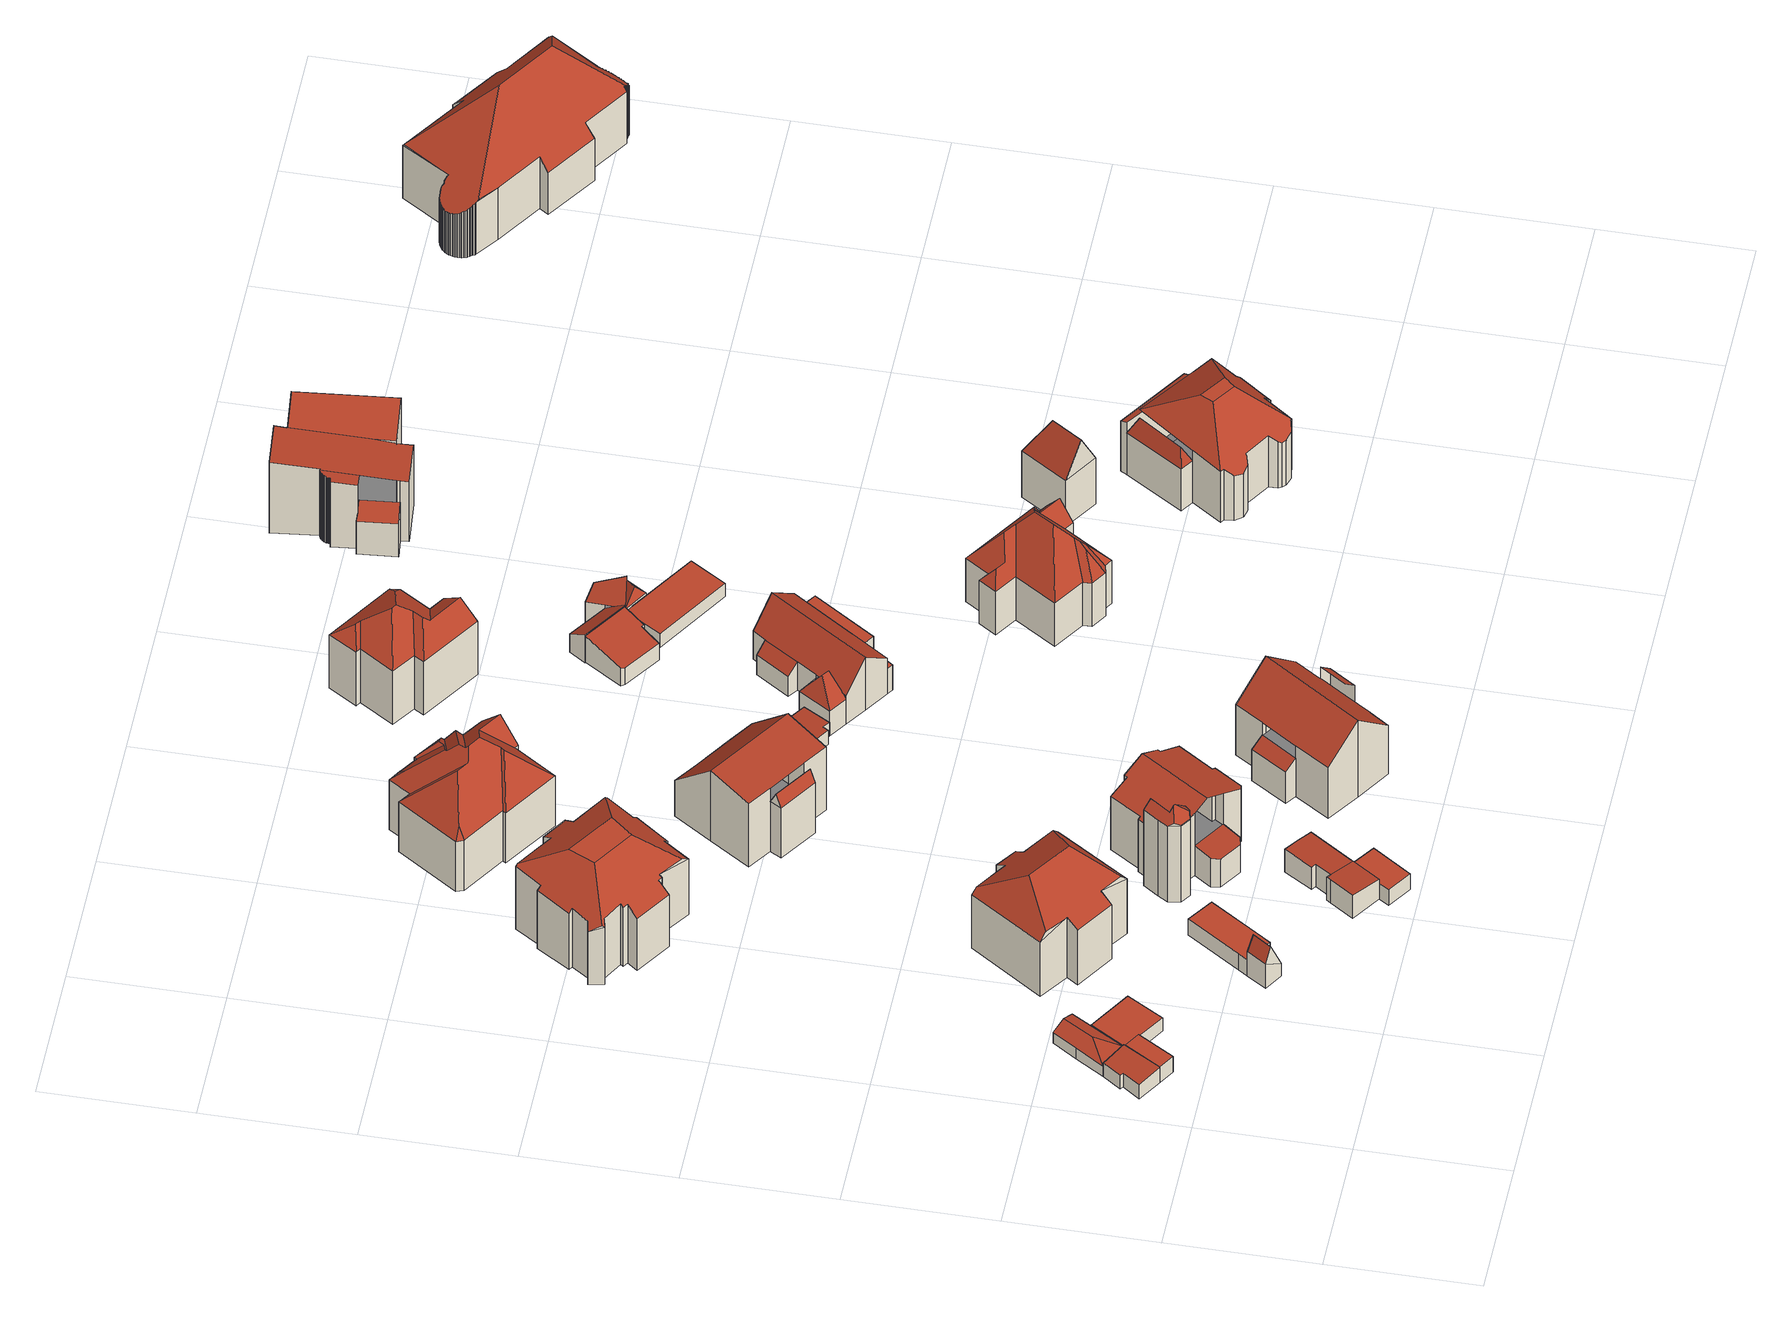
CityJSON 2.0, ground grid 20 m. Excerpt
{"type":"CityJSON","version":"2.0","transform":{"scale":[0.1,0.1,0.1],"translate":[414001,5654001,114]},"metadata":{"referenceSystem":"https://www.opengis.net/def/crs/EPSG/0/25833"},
"CityObjects":{
"building1":{"type":"Building","attributes":{"Gemeindeschluessel":14612000,"Geometrietyp2DReferenz":"3000","function":"31001_9998","roofType":"9999"},"children":["building1-1","building1-2","building1-3"]},
"building1-1":{"type":"BuildingPart","attributes":{"Dachtyp_tdc":"tdcPolyFlatRoof","Dachneigung":0,"QualitaetDacherkennung":74,"Geometrietyp2DReferenz":"3000","measuredHeight":2.67,"roofType":"1000"},"parents":["building1"],"geometry":[{"type":"MultiSurface","lod":"2","boundaries":[[[0,1,2,3,4]],[[1,5,6,7,2]],[[8,5,1,0]],[[3,2,7,9]]],"semantics":{"surfaces":[{"type":"WallSurface"},{"type":"RoofSurface"},{"type":"GroundSurface"}],"values":[0,0,1,2]}}]},
"building1-2":{"type":"BuildingPart","attributes":{"Dachtyp_tdc":"tdcPolyFlatRoof","Dachneigung":0,"QualitaetDacherkennung":83,"Geometrietyp2DReferenz":"3000","measuredHeight":2.29,"roofType":"1000"},"parents":["building1"],"geometry":[{"type":"MultiSurface","lod":"2","boundaries":[[[10,11,12,13]],[[11,4,3,12]],[[14,15,16,17]],[[15,10,13,16]],[[15,14,18,4,11,10]],[[13,12,3,9,17,16]]],"semantics":{"surfaces":[{"type":"WallSurface"},{"type":"RoofSurface"},{"type":"GroundSurface"}],"values":[0,0,0,0,1,2]}}]},
"building1-3":{"type":"BuildingPart","attributes":{"Dachtyp_tdc":"tdcPolyFlatRoof","Dachneigung":3.28,"QualitaetDacherkennung":70,"Geometrietyp2DReferenz":"3000","measuredHeight":2.63,"roofType":"2100"},"parents":["building1"],"geometry":[{"type":"MultiSurface","lod":"2","boundaries":[[[19,20,21,22]],[[20,23,24,21]],[[23,25,26,24]],[[25,27,14,17,26]],[[6,19,22,7]],[[6,28,27,25,23,20,19]],[[22,21,24,26,17,9,7]]],"semantics":{"surfaces":[{"type":"WallSurface"},{"type":"RoofSurface"},{"type":"GroundSurface"}],"values":[0,0,0,0,0,1,2]}}]},
"building2":{"type":"Building","attributes":{"Dachtyp_tdc":"tdcFreeFormRoof","Gemeindeschluessel":14612000,"Dachneigung":22.44,"QualitaetDacherkennung":70,"Geometrietyp2DReferenz":"3000","measuredHeight":2.77,"function":"31001_9998","roofType":"5000"},"geometry":[{"type":"Solid","lod":"2","boundaries":[[[[29,30,17,31]],[[32,33,30]],[[29,34,32,30]],[[32,34,35,36,33]],[[29,35,34]],[[17,26,37,38,31]],[[30,33,26,17]],[[33,36,37,26]],[[36,35,38,37]],[[35,29,31,38]]]],"semantics":{"surfaces":[{"type":"WallSurface"},{"type":"RoofSurface"},{"type":"GroundSurface"}],"values":[[0,1,1,1,0,2,0,0,0,0]]}}]},
"building3":{"type":"Building","attributes":{"Gemeindeschluessel":14612000,"Geometrietyp2DReferenz":"3000","function":"31001_9998","roofType":"9999"},"children":["building3-1","building3-2"]},
"building3-1":{"type":"BuildingPart","attributes":{"Dachtyp_tdc":"tdcGableRoof","Dachneigung":66.83,"QualitaetDacherkennung":11,"Geometrietyp2DReferenz":"3000","measuredHeight":6.42,"roofType":"3100"},"parents":["building3"],"geometry":[{"type":"MultiSurface","lod":"2","boundaries":[[[39,40,41,42]],[[40,43,44,41]],[[43,45,46,47,44]],[[43,40,48]],[[39,49,45,50]],[[40,39,50,48]],[[45,43,48,50]],[[42,41,44,47]]],"semantics":{"surfaces":[{"type":"WallSurface"},{"type":"RoofSurface"},{"type":"GroundSurface"}],"values":[0,0,0,0,0,1,1,2]}}]},
"building3-2":{"type":"BuildingPart","attributes":{"Dachtyp_tdc":"tdcPolyFlatRoof","Dachneigung":0,"QualitaetDacherkennung":76,"Geometrietyp2DReferenz":"3000","measuredHeight":2.86,"roofType":"1000"},"parents":["building3"],"geometry":[{"type":"MultiSurface","lod":"2","boundaries":[[[46,51,52,47]],[[51,53,54,52]],[[53,55,56,54]],[[55,57,58,56]],[[57,59,60,58]],[[59,61,39,42,60]],[[59,57,55,53,51,46,49,61]],[[42,47,52,54,56,58,60]]],"semantics":{"surfaces":[{"type":"WallSurface"},{"type":"RoofSurface"},{"type":"GroundSurface"}],"values":[0,0,0,0,0,0,1,2]}}]},
"building4":{"type":"Building","attributes":{"Dachtyp_tdc":"tdcFreeFormRoof","Gemeindeschluessel":14612000,"Dachneigung":30.36,"QualitaetDacherkennung":45,"Geometrietyp2DReferenz":"3000","measuredHeight":13.99,"function":"31001_9998","roofType":"5000"},"geometry":[{"type":"Solid","lod":"2","boundaries":[[[[62,63,64,65]],[[63,66,67,64]],[[66,68,69,67]],[[68,70,71,69]],[[70,72,73,71]],[[72,74,75,73]],[[74,76,77,75]],[[76,78,79,77]],[[78,80,81,79]],[[80,82,83,81]],[[82,84,85,83]],[[84,62,65,85]],[[80,78,86,87,88]],[[89,90,68,66,91]],[[76,74,72,70,90,89,87,86]],[[89,91,63,62,84,82,88,87]],[[70,68,90]],[[66,63,91]],[[82,80,88]],[[78,76,86]],[[65,64,67,69,71,73,75,77,79,81,83,85]]]],"semantics":{"surfaces":[{"type":"WallSurface"},{"type":"RoofSurface"},{"type":"GroundSurface"}],"values":[[0,0,0,0,0,0,0,0,0,0,0,0,1,1,1,1,0,0,0,0,2]]}}]},
"building5":{"type":"Building","attributes":{"Gemeindeschluessel":14612000,"Geometrietyp2DReferenz":"3000","function":"31001_9998","roofType":"9999"},"children":["building5-1","building5-2","building5-3"]},
"building5-1":{"type":"BuildingPart","attributes":{"Dachtyp_tdc":"tdcPolyFlatRoof","Dachneigung":6.58,"QualitaetDacherkennung":58,"Geometrietyp2DReferenz":"3000","measuredHeight":3.92,"roofType":"2100"},"parents":["building5"],"geometry":[{"type":"MultiSurface","lod":"2","boundaries":[[[92,93,94,95]],[[93,96,97,94]],[[96,98,99,97]],[[98,100,101,99]],[[100,102,103,101]],[[102,104,105,106,103]],[[107,104,102,100,98,96,93,92,108]],[[95,94,97,99,101,103,106,109]]],"semantics":{"surfaces":[{"type":"WallSurface"},{"type":"RoofSurface"},{"type":"GroundSurface"}],"values":[0,0,0,0,0,0,1,2]}}]},
"building5-2":{"type":"BuildingPart","attributes":{"Dachtyp_tdc":"tdcPolyFlatRoof","Dachneigung":7.32,"QualitaetDacherkennung":57,"Geometrietyp2DReferenz":"3000","measuredHeight":3.96,"roofType":"2100"},"parents":["building5"],"geometry":[{"type":"MultiSurface","lod":"2","boundaries":[[[110,111,112]],[[110,113,114,111]],[[113,115,116,114]],[[115,117,118,116]],[[117,92,95,118]],[[107,108,92,117,115,113,110]],[[111,114,116,118,95,109]]],"semantics":{"surfaces":[{"type":"WallSurface"},{"type":"RoofSurface"},{"type":"GroundSurface"}],"values":[0,0,0,0,0,1,2]}}]},
"building5-3":{"type":"BuildingPart","attributes":{"Dachtyp_tdc":"tdcPolyFlatRoof","Dachneigung":0,"QualitaetDacherkennung":57,"Geometrietyp2DReferenz":"3000","measuredHeight":2.69,"roofType":"1000"},"parents":["building5"],"geometry":[{"type":"MultiSurface","lod":"2","boundaries":[[[119,112,111,120]],[[105,121,122,106]],[[121,123,124,122]],[[123,119,120,124]],[[123,121,105,125,112,119]],[[120,111,109,106,122,124]]],"semantics":{"surfaces":[{"type":"WallSurface"},{"type":"RoofSurface"},{"type":"GroundSurface"}],"values":[0,0,0,0,1,2]}}]},
"building6":{"type":"Building","attributes":{"Dachtyp_tdc":"tdcFreeFormRoof","Gemeindeschluessel":14612000,"Dachneigung":35.78,"QualitaetDacherkennung":34,"Geometrietyp2DReferenz":"3000","measuredHeight":14.09,"function":"31001_9998","roofType":"5000"},"geometry":[{"type":"Solid","lod":"2","boundaries":[[[[126,127,128,129]],[[127,130,131,128]],[[130,132,133,131]],[[132,134,135,133]],[[134,136,137,135]],[[136,138,139,137]],[[138,140,141,139]],[[140,142,143,141]],[[142,144,145,143]],[[144,146,147,145]],[[146,148,149,147]],[[148,150,151,149]],[[150,152,153,151]],[[152,154,155,153]],[[154,156,157,155]],[[156,158,159,157]],[[158,160,161,159]],[[160,162,163,161]],[[162,164,165,163]],[[164,166,167,165]],[[166,168,169,167]],[[168,170,171,169]],[[170,172,173,171]],[[172,174,175,173]],[[174,176,177,175]],[[176,178,179,177]],[[178,126,129,179]],[[134,132,130,127,180,181,182,183]],[[138,136,183,182,184,185,146,144,142,140]],[[158,156,154,152,150,148,185,184,186,187,166,164,162,160]],[[186,181,180,126,178,176,174,172,170,168,187]],[[184,182,181,186]],[[168,166,187]],[[127,126,180]],[[136,134,183]],[[148,146,185]],[[129,128,131,133,135,137,139,141,143,145,147,149,151,153,155,157,159,161,163,165,167,169,171,173,175,177,179]]]],"semantics":{"surfaces":[{"type":"WallSurface"},{"type":"RoofSurface"},{"type":"GroundSurface"}],"values":[[0,0,0,0,0,0,0,0,0,0,0,0,0,0,0,0,0,0,0,0,0,0,0,0,0,0,0,1,1,1,1,1,0,0,0,0,2]]}}]},
"building7":{"type":"Building","attributes":{"Gemeindeschluessel":14612000,"Geometrietyp2DReferenz":"3000","function":"31001_9998","roofType":"9999"},"children":["building7-1","building7-2","building7-3"]},
"building7-1":{"type":"BuildingPart","attributes":{"Dachtyp_tdc":"tdcGableRoof","Dachneigung":23,"QualitaetDacherkennung":47,"Geometrietyp2DReferenz":"3000","measuredHeight":11.81,"roofType":"3100"},"parents":["building7"],"geometry":[{"type":"MultiSurface","lod":"2","boundaries":[[[188,189,190,191]],[[189,192,193,190]],[[192,194,195,193]],[[194,196,197,195]],[[196,198,199,197]],[[198,200,201,199]],[[200,202,203,201]],[[202,204,205,203]],[[204,206,207,205]],[[206,208,209,207]],[[208,210,211,209]],[[210,212,213,211]],[[212,214,215,213]],[[214,216,217,215]],[[216,218,219,220,217]],[[221,222,223,224,225]],[[226,218,216,214,212,210,208,206,204,202]],[[202,200,198,196,194,192,189,188,227,228,229,230,222,221,226]],[[231,191,190,193,195,197,199,201,203,205,207,209,211,213,215,217,220,232,224,223,233,234,235]]],"semantics":{"surfaces":[{"type":"WallSurface"},{"type":"RoofSurface"},{"type":"GroundSurface"}],"values":[0,0,0,0,0,0,0,0,0,0,0,0,0,0,0,0,1,1,2]}}]},
"building7-2":{"type":"BuildingPart","attributes":{"Dachtyp_tdc":"tdcFreeFormRoof","Dachneigung":42.28,"QualitaetDacherkennung":42,"Geometrietyp2DReferenz":"3000","measuredHeight":14.86,"roofType":"5000"},"parents":["building7"],"geometry":[{"type":"MultiSurface","lod":"2","boundaries":[[[236,237,238,239]],[[237,240,241,238]],[[240,242,243,241]],[[242,244,245,243]],[[244,246,247,245]],[[246,248,188,191,247]],[[249,236,239,223,222]],[[250,251,252,253,254,255,256]],[[257,258,256,255]],[[259,246,244,242,252,251,260]],[[248,259,260,261]],[[261,260,251,262]],[[246,259,248]],[[249,258,257,236]],[[236,257,255,254,237]],[[263,250,256,264]],[[264,256,258,249]],[[237,254,253,240]],[[240,253,252,242]],[[262,251,250,263]],[[239,238,241,243,245,247,191,231,235,234,233,223]]],"semantics":{"surfaces":[{"type":"WallSurface"},{"type":"RoofSurface"},{"type":"GroundSurface"}],"values":[0,0,0,0,0,0,0,1,1,1,0,0,0,0,0,0,0,0,0,0,2]}}]},
"building7-3":{"type":"BuildingPart","attributes":{"Dachtyp_tdc":"tdcPolyFlatRoof","Dachneigung":5.71,"QualitaetDacherkennung":57,"Geometrietyp2DReferenz":"3000","measuredHeight":5.12,"roofType":"2100"},"parents":["building7"],"geometry":[{"type":"MultiSurface","lod":"2","boundaries":[[[265,266,267,268]],[[266,225,224,267]],[[219,269,270,220]],[[269,271,272,270]],[[271,265,268,272]],[[271,269,219,273,225,266,265]],[[268,267,224,232,220,270,272]]],"semantics":{"surfaces":[{"type":"WallSurface"},{"type":"RoofSurface"},{"type":"GroundSurface"}],"values":[0,0,0,0,0,1,2]}}]},
"building8":{"type":"Building","attributes":{"Gemeindeschluessel":14612000,"Geometrietyp2DReferenz":"3000","function":"31001_9998","roofType":"9999"},"children":["building8-1","building8-2"]},
"building8-1":{"type":"BuildingPart","attributes":{"Dachtyp_tdc":"tdcGableRoof","Dachneigung":44.59,"QualitaetDacherkennung":37,"Geometrietyp2DReferenz":"3000","measuredHeight":12.17,"roofType":"3100"},"parents":["building8"],"geometry":[{"type":"MultiSurface","lod":"2","boundaries":[[[274,275,276,277,278]],[[275,279,280,276]],[[279,281,282,280]],[[281,283,284,282]],[[283,285,286,284]],[[285,287,288,286]],[[287,289,290,288]],[[289,291,292,290]],[[291,293,294,295,292]],[[289,287,285,283,281,279]],[[279,275,274,293,291,289]],[[277,276,280,282,284,286,288,290,292,295]]],"semantics":{"surfaces":[{"type":"WallSurface"},{"type":"RoofSurface"},{"type":"GroundSurface"}],"values":[0,0,0,0,0,0,0,0,0,1,1,2]}}]},
"building8-2":{"type":"BuildingPart","attributes":{"Dachtyp_tdc":"tdcFreeFormRoof","Dachneigung":65.86,"QualitaetDacherkennung":23,"Geometrietyp2DReferenz":"3000","measuredHeight":10.62,"roofType":"5000"},"parents":["building8"],"geometry":[{"type":"MultiSurface","lod":"2","boundaries":[[[294,296,297,295]],[[296,298,299,297]],[[298,278,277,299]],[[300,301,298,296]],[[300,296,294]],[[301,300,294,278]],[[301,278,298]],[[277,295,297,299]]],"semantics":{"surfaces":[{"type":"WallSurface"},{"type":"RoofSurface"},{"type":"GroundSurface"}],"values":[0,0,0,1,0,1,0,2]}}]},
"building9":{"type":"Building","attributes":{"Gemeindeschluessel":14612000,"Geometrietyp2DReferenz":"3000","function":"31001_9998","roofType":"9999"},"children":["building9-1","building9-2","building9-3","building9-4"]},
"building9-1":{"type":"BuildingPart","attributes":{"Dachtyp_tdc":"tdcPolyFlatRoof","Dachneigung":40.98,"QualitaetDacherkennung":46,"Geometrietyp2DReferenz":"3000","measuredHeight":10.46,"roofType":"2100"},"parents":["building9"],"geometry":[{"type":"MultiSurface","lod":"2","boundaries":[[[302,303,304,305,306]],[[303,307,308,309,310,304]],[[303,302,311,307]],[[310,312,305,304]]],"semantics":{"surfaces":[{"type":"WallSurface"},{"type":"RoofSurface"},{"type":"GroundSurface"}],"values":[0,0,1,2]}}]},
"building9-2":{"type":"BuildingPart","attributes":{"Dachtyp_tdc":"tdcGableRoof","Dachneigung":43.87,"QualitaetDacherkennung":34,"Geometrietyp2DReferenz":"3000","measuredHeight":6.23,"roofType":"3100"},"parents":["building9"],"geometry":[{"type":"MultiSurface","lod":"2","boundaries":[[[313,314,315,316]],[[309,317,318,310]],[[317,313,316,318]],[[313,317,308,319,320]],[[321,322,320,319]],[[313,320,322,314]],[[309,308,317]],[[316,315,312,310,318]]],"semantics":{"surfaces":[{"type":"WallSurface"},{"type":"RoofSurface"},{"type":"GroundSurface"}],"values":[0,0,0,1,1,0,0,2]}}]},
"building9-3":{"type":"BuildingPart","attributes":{"Dachtyp_tdc":"tdcPolyFlatRoof","Dachneigung":34.21,"QualitaetDacherkennung":60,"Geometrietyp2DReferenz":"3000","measuredHeight":6.58,"roofType":"2100"},"parents":["building9"],"geometry":[{"type":"MultiSurface","lod":"2","boundaries":[[[323,324,325,326]],[[327,328,329,330]],[[328,323,326,329]],[[328,327,324,323]],[[326,325,330,329]]],"semantics":{"surfaces":[{"type":"WallSurface"},{"type":"RoofSurface"},{"type":"GroundSurface"}],"values":[0,0,0,1,2]}}]},
"building9-4":{"type":"BuildingPart","attributes":{"Dachtyp_tdc":"tdcGableRoof","Dachneigung":42.55,"QualitaetDacherkennung":78,"Geometrietyp2DReferenz":"3000","measuredHeight":13.39,"roofType":"3100"},"parents":["building9"],"geometry":[{"type":"MultiSurface","lod":"2","boundaries":[[[331,332,333,325,324]],[[332,334,335,333]],[[334,336,337,335]],[[336,338,339,337]],[[338,306,305,339]],[[340,315,314,322]],[[340,341,342,315]],[[341,343,344,342]],[[343,345,346,344]],[[345,347,327,330,346]],[[343,341,340,348,306,338,336,334]],[[334,332,331,347,345,343]],[[325,333,335,337,339,305,312,315,342,344,346,330]]],"semantics":{"surfaces":[{"type":"WallSurface"},{"type":"RoofSurface"},{"type":"GroundSurface"}],"values":[0,0,0,0,0,0,0,0,0,0,1,1,2]}}]},
"building10":{"type":"Building","attributes":{"Dachtyp_tdc":"tdcFreeFormRoof","Gemeindeschluessel":14612000,"Dachneigung":46.42,"QualitaetDacherkennung":9,"Geometrietyp2DReferenz":"3000","measuredHeight":15.22,"function":"31001_9998","roofType":"5000"},"geometry":[{"type":"Solid","lod":"2","boundaries":[[[[349,350,351,352]],[[350,353,354,351]],[[353,355,356,354]],[[355,357,358,356]],[[357,359,360,358]],[[359,361,362,360]],[[361,363,364,362]],[[363,365,366,364]],[[365,367,368,366]],[[367,369,370,368]],[[369,371,372,370]],[[371,373,374,372]],[[373,375,376,374]],[[375,377,378,376]],[[377,379,380,378]],[[379,381,382,380]],[[381,383,384,382]],[[383,349,352,384]],[[385,386,387,388,389,390,391,383,381]],[[392,385,381,379]],[[393,392,379,377]],[[393,377,375]],[[394,395,386,385,392,393,375,373]],[[396,394,373,371]],[[396,371,369]],[[397,395,394,396,369,367]],[[398,397,367,365]],[[398,365,363]],[[387,386,395,397,398,363,361]],[[388,387,361,359]],[[389,388,359,357]],[[399,400,390,389,357,355]],[[399,355,353]],[[400,399,353,350]],[[391,390,400,350,349]],[[391,349,383]],[[352,351,354,356,358,360,362,364,366,368,370,372,374,376,378,380,382,384]]]],"semantics":{"surfaces":[{"type":"WallSurface"},{"type":"RoofSurface"},{"type":"GroundSurface"}],"values":[[0,0,0,0,0,0,0,0,0,0,0,0,0,0,0,0,0,0,1,1,1,1,1,1,1,1,1,0,1,1,1,1,1,1,1,1,2]]}}]},
"building11":{"type":"Building","attributes":{"Dachtyp_tdc":"tdcPolyFlatRoof","Gemeindeschluessel":14612000,"Dachneigung":3.03,"QualitaetDacherkennung":65,"Geometrietyp2DReferenz":"3000","measuredHeight":2.41,"function":"31001_9998","roofType":"2100"},"geometry":[{"type":"Solid","lod":"2","boundaries":[[[[401,402,403,404]],[[402,405,406,403]],[[405,407,408,406]],[[407,409,410,408]],[[409,411,412,410]],[[411,401,404,412]],[[411,409,407,405,402,401]],[[404,403,406,408,410,412]]]],"semantics":{"surfaces":[{"type":"WallSurface"},{"type":"RoofSurface"},{"type":"GroundSurface"}],"values":[[0,0,0,0,0,0,1,2]]}}]},
"building12":{"type":"Building","attributes":{"Gemeindeschluessel":14612000,"Geometrietyp2DReferenz":"3000","function":"31001_9998","roofType":"9999"},"children":["building12-1","building12-2","building12-3","building12-4"]},
"building12-1":{"type":"BuildingPart","attributes":{"Dachtyp_tdc":"tdcGableRoof","Dachneigung":51.76,"QualitaetDacherkennung":61,"Geometrietyp2DReferenz":"3000","measuredHeight":9.14,"roofType":"3100"},"parents":["building12"],"geometry":[{"type":"MultiSurface","lod":"2","boundaries":[[[413,414,415,416]],[[414,417,418,415]],[[417,419,420,418]],[[419,421,422,423,420]],[[424,425,426,427,428]],[[425,429,430,431,426]],[[432,433,434,435,436]],[[425,424,421,419,417]],[[417,414,413,433,432,437,438,429,425]],[[434,416,415,418,420,423,427,426,431,435]]],"semantics":{"surfaces":[{"type":"WallSurface"},{"type":"RoofSurface"},{"type":"GroundSurface"}],"values":[0,0,0,0,0,0,0,1,1,2]}}]},
"building12-2":{"type":"BuildingPart","attributes":{"Dachtyp_tdc":"tdcFreeFormRoof","Dachneigung":58.15,"QualitaetDacherkennung":17,"Geometrietyp2DReferenz":"3000","measuredHeight":5.04,"roofType":"5000"},"parents":["building12"],"geometry":[{"type":"MultiSurface","lod":"2","boundaries":[[[422,439,440,423]],[[439,441,442,440]],[[441,428,427,442]],[[443,428,441]],[[444,443,441,439]],[[444,439,422]],[[443,444,422,428]],[[423,440,442,427]]],"semantics":{"surfaces":[{"type":"WallSurface"},{"type":"RoofSurface"},{"type":"GroundSurface"}],"values":[0,0,0,1,1,1,1,2]}}]},
"building12-3":{"type":"BuildingPart","attributes":{"Dachtyp_tdc":"tdcPolyFlatRoof","Dachneigung":43.38,"QualitaetDacherkennung":59,"Geometrietyp2DReferenz":"3000","measuredHeight":4.86,"roofType":"2100"},"parents":["building12"],"geometry":[{"type":"MultiSurface","lod":"2","boundaries":[[[433,445,446,434]],[[445,447,448,446]],[[447,413,416,448]],[[447,445,433,413]],[[434,446,448,416]]],"semantics":{"surfaces":[{"type":"WallSurface"},{"type":"RoofSurface"},{"type":"GroundSurface"}],"values":[0,0,0,1,2]}}]},
"building12-4":{"type":"BuildingPart","attributes":{"Dachtyp_tdc":"tdcHipAndGableRoof","Dachneigung":56.69,"QualitaetDacherkennung":54,"Geometrietyp2DReferenz":"3000","measuredHeight":7.07,"roofType":"5000"},"parents":["building12"],"geometry":[{"type":"MultiSurface","lod":"2","boundaries":[[[430,449,410,431]],[[449,450,451,410]],[[450,436,435,451]],[[450,449,452]],[[449,430,438,453,452]],[[436,450,452,453,437]],[[431,410,451,435]]],"semantics":{"surfaces":[{"type":"WallSurface"},{"type":"RoofSurface"},{"type":"GroundSurface"}],"values":[0,0,0,1,1,1,2]}}]},
"building13":{"type":"Building","attributes":{"Dachtyp_tdc":"tdcFreeFormRoof","Gemeindeschluessel":14612000,"Dachneigung":37.6,"QualitaetDacherkennung":66,"Geometrietyp2DReferenz":"3000","measuredHeight":13.14,"function":"31001_9998","roofType":"5000"},"geometry":[{"type":"Solid","lod":"2","boundaries":[[[[454,455,456,457]],[[455,458,459,456]],[[458,460,461,459]],[[460,462,463,461]],[[462,464,465,463]],[[464,466,467,465]],[[466,468,469,467]],[[468,470,471,469]],[[470,472,473,471]],[[472,474,475,473]],[[474,454,457,475]],[[476,477,474,472]],[[478,479,480,481,476,472,470]],[[478,470,468]],[[482,483,484,479,478,468,466]],[[482,466,464]],[[483,482,464,462]],[[484,483,462,460]],[[480,479,484,460,458]],[[481,480,458,455]],[[477,476,481,455,454]],[[477,454,474]],[[457,456,459,461,463,465,467,469,471,473,475]]]],"semantics":{"surfaces":[{"type":"WallSurface"},{"type":"RoofSurface"},{"type":"GroundSurface"}],"values":[[0,0,0,0,0,0,0,0,0,0,0,1,1,1,1,1,1,1,1,1,1,0,2]]}}]},
"building14":{"type":"Building","attributes":{"Dachtyp_tdc":"tdcPolyFlatRoof","Gemeindeschluessel":14612000,"Dachneigung":15.35,"QualitaetDacherkennung":59,"Geometrietyp2DReferenz":"3000","measuredHeight":4.58,"function":"31001_9998","roofType":"2100"},"geometry":[{"type":"Solid","lod":"2","boundaries":[[[[485,486,487,488]],[[486,489,490,487]],[[489,491,492,490]],[[491,493,494,492]],[[493,495,496,494]],[[495,497,498,496]],[[497,485,488,498]],[[497,495,493,491,489,486,485]],[[488,487,490,492,494,496,498]]]],"semantics":{"surfaces":[{"type":"WallSurface"},{"type":"RoofSurface"},{"type":"GroundSurface"}],"values":[[0,0,0,0,0,0,0,1,2]]}}]},
"building15":{"type":"Building","attributes":{"Dachtyp_tdc":"tdcPolyFlatRoof","Gemeindeschluessel":14612000,"Dachneigung":0,"QualitaetDacherkennung":0,"Geometrietyp2DReferenz":"3000","BezugspunktDach":"2000","measuredHeight":3,"function":"31001_9998"},"geometry":[{"type":"MultiSurface","lod":"2","boundaries":[[[499,500,501,502,503]],[[503,502,504,505]],[[502,501,506,504]],[[501,500,507,506]],[[500,499,508,507]],[[499,503,505,508]],[[505,504,506,507,508]]],"semantics":{"surfaces":[{"type":"RoofSurface"},{"type":"WallSurface"},{"type":"GroundSurface"}],"values":[0,1,1,1,1,1,2]}}]},
"building16":{"type":"Building","attributes":{"Gemeindeschluessel":14612000,"Geometrietyp2DReferenz":"3000","function":"31001_9998","roofType":"9999"},"children":["building16-1","building16-2","building16-3"]},
"building16-1":{"type":"BuildingPart","attributes":{"Dachtyp_tdc":"tdcPolyFlatRoof","Dachneigung":32.39,"QualitaetDacherkennung":71,"Geometrietyp2DReferenz":"3000","measuredHeight":4.86,"roofType":"2100"},"parents":["building16"],"geometry":[{"type":"MultiSurface","lod":"2","boundaries":[[[509,510,511,512]],[[510,513,514,511]],[[510,509,515,516,517,513]],[[514,518,519,512,511]],[[515,509,512,519]],[[513,517,518,514]]],"semantics":{"surfaces":[{"type":"WallSurface"},{"type":"RoofSurface"},{"type":"GroundSurface"}],"values":[0,0,1,2,0,0]}}]},
"building16-2":{"type":"BuildingPart","attributes":{"Dachtyp_tdc":"tdcPolyFlatRoof","Dachneigung":5.86,"QualitaetDacherkennung":34,"Geometrietyp2DReferenz":"3000","measuredHeight":4.04,"roofType":"2100"},"parents":["building16"],"geometry":[{"type":"MultiSurface","lod":"2","boundaries":[[[520,521,522,523,524]],[[525,526,527,518,517]],[[526,520,524,527]],[[526,525,516,528,521,520]],[[524,523,529,519,518,527]]],"semantics":{"surfaces":[{"type":"WallSurface"},{"type":"RoofSurface"},{"type":"GroundSurface"}],"values":[0,0,0,1,2]}}]},
"building16-3":{"type":"BuildingPart","attributes":{"Dachtyp_tdc":"tdcFreeFormRoof","Dachneigung":48.57,"QualitaetDacherkennung":8,"Geometrietyp2DReferenz":"3000","measuredHeight":4.37,"roofType":"5000"},"parents":["building16"],"geometry":[{"type":"MultiSurface","lod":"2","boundaries":[[[530,531,519,529]],[[522,532,533,523]],[[532,530,529,533]],[[530,531,530,532,534]],[[532,522,534]],[[522,530,534]],[[529,519,529,523,533]]],"semantics":{"surfaces":[{"type":"WallSurface"},{"type":"RoofSurface"},{"type":"GroundSurface"}],"values":[0,0,0,1,1,1,2]}}]},
"building17":{"type":"Building","attributes":{"Dachtyp_tdc":"tdcFreeFormRoof","Gemeindeschluessel":14612000,"Dachneigung":52.31,"QualitaetDacherkennung":23,"Geometrietyp2DReferenz":"3000","measuredHeight":14.03,"function":"31001_9998","roofType":"5000"},"geometry":[{"type":"Solid","lod":"2","boundaries":[[[[535,536,537,538]],[[536,539,540,537]],[[539,541,542,540]],[[541,543,544,542]],[[543,545,546,544]],[[545,547,548,546]],[[547,549,550,548]],[[549,551,552,550]],[[551,553,554,552]],[[553,555,556,554]],[[555,557,558,556]],[[557,559,560,558]],[[559,561,562,560]],[[561,563,564,562]],[[563,565,566,564]],[[565,535,538,566]],[[567,568,565,563]],[[567,563,561]],[[569,570,568,567,561,559]],[[571,572,569,559,557]],[[573,571,557,555]],[[574,575,573,555,553]],[[574,553,551]],[[576,575,574,551,549]],[[576,549,547]],[[577,572,571,573,575,576,547,545]],[[578,579,580,577,545,543]],[[578,543,541]],[[579,578,541,539]],[[580,579,539,536]],[[570,569,572,577,580,536,535]],[[568,570,535,565]],[[538,537,540,542,544,546,548,550,552,554,556,558,560,562,564,566]]]],"semantics":{"surfaces":[{"type":"WallSurface"},{"type":"RoofSurface"},{"type":"GroundSurface"}],"values":[[0,0,0,0,0,0,0,0,0,0,0,0,0,0,0,0,1,1,1,1,1,1,1,1,1,1,1,0,1,1,1,1,2]]}}]},
"building18":{"type":"Building","attributes":{"Dachtyp_tdc":"tdcPolyFlatRoof","Gemeindeschluessel":14612000,"Dachneigung":0,"QualitaetDacherkennung":72,"Geometrietyp2DReferenz":"3000","measuredHeight":2.29,"function":"31001_9998","roofType":"1000"},"geometry":[{"type":"Solid","lod":"2","boundaries":[[[[581,582,583,584]],[[582,585,586,583]],[[585,587,588,586]],[[587,581,584,588]],[[587,585,582,581]],[[584,583,586,588]]]],"semantics":{"surfaces":[{"type":"WallSurface"},{"type":"RoofSurface"},{"type":"GroundSurface"}],"values":[[0,0,0,0,1,2]]}}]},
"building19":{"type":"Building","attributes":{"Dachtyp_tdc":"tdcFreeFormRoof","Gemeindeschluessel":14612000,"Dachneigung":62.77,"QualitaetDacherkennung":3,"Geometrietyp2DReferenz":"3000","measuredHeight":13.18,"function":"31001_9998","roofType":"5000"},"geometry":[{"type":"Solid","lod":"2","boundaries":[[[[589,590,591,592]],[[590,593,594,591]],[[593,595,596,594]],[[595,589,592,596]],[[597,598,595,593]],[[597,593,590]],[[598,597,590,589]],[[598,589,595]],[[592,591,594,596]]]],"semantics":{"surfaces":[{"type":"WallSurface"},{"type":"RoofSurface"},{"type":"GroundSurface"}],"values":[[0,0,0,0,1,0,1,1,2]]}}]},
"building20":{"type":"Building","attributes":{"Gemeindeschluessel":14612000,"Geometrietyp2DReferenz":"3000","function":"31001_9998","roofType":"9999"},"children":["building20-1","building20-2","building20-3"]},
"building20-1":{"type":"BuildingPart","attributes":{"Dachtyp_tdc":"tdcCutTentRoof","Dachneigung":42.22,"QualitaetDacherkennung":55,"Geometrietyp2DReferenz":"3000","measuredHeight":13.87,"roofType":"9999"},"parents":["building20"],"geometry":[{"type":"MultiSurface","lod":"2","boundaries":[[[599,600,601,602,603]],[[600,604,605,601]],[[604,606,607,605]],[[606,608,609,607]],[[608,610,611,609]],[[610,612,613,611]],[[612,614,615,613]],[[614,616,617,615]],[[616,618,619,617]],[[618,620,621,619]],[[620,622,623,621]],[[622,624,625,623]],[[624,626,627,625]],[[626,628,629,627]],[[628,630,631,629]],[[630,632,633,631]],[[632,634,635,633]],[[634,636,637,635]],[[636,638,639,640,637]],[[600,599,641,642,643]],[[612,610,608,606,604,600,643,644]],[[636,634,632,630,628,626,624,622,620,618,616,614,612,644,645]],[[641,638,636,645,642]],[[645,644,643,642]],[[602,601,605,607,609,611,613,615,617,619,621,623,625,627,629,631,633,635,637,640,646]]],"semantics":{"surfaces":[{"type":"WallSurface"},{"type":"RoofSurface"},{"type":"GroundSurface"}],"values":[0,0,0,0,0,0,0,0,0,0,0,0,0,0,0,0,0,0,0,1,1,1,1,1,2]}}]},
"building20-2":{"type":"BuildingPart","attributes":{"Dachtyp_tdc":"tdcPolyFlatRoof","Dachneigung":19.07,"QualitaetDacherkennung":32,"Geometrietyp2DReferenz":"3000","measuredHeight":9.23,"roofType":"2100"},"parents":["building20"],"geometry":[{"type":"MultiSurface","lod":"2","boundaries":[[[647,603,602,648]],[[649,650,651,652,653]],[[650,647,648,651]],[[650,649,654,603,647]],[[648,602,646,652,651]]],"semantics":{"surfaces":[{"type":"WallSurface"},{"type":"RoofSurface"},{"type":"GroundSurface"}],"values":[0,0,0,1,2]}}]},
"building20-3":{"type":"BuildingPart","attributes":{"Dachtyp_tdc":"tdcFreeFormRoof","Dachneigung":66.46,"QualitaetDacherkennung":31,"Geometrietyp2DReferenz":"3000","measuredHeight":9.91,"roofType":"5000"},"parents":["building20"],"geometry":[{"type":"MultiSurface","lod":"2","boundaries":[[[639,655,656,640]],[[655,653,652,656]],[[657,658,653]],[[659,657,653,655]],[[659,655,639]],[[657,659,639,658]],[[640,656,652,646]]],"semantics":{"surfaces":[{"type":"WallSurface"},{"type":"RoofSurface"},{"type":"GroundSurface"}],"values":[0,0,1,1,1,1,2]}}]},
"building21":{"type":"Building","attributes":{"Gemeindeschluessel":14612000,"Geometrietyp2DReferenz":"3000","function":"31001_9998","roofType":"9999"},"children":["building21-1","building21-2","building21-3","building21-4"]},
"building21-1":{"type":"BuildingPart","attributes":{"Dachtyp_tdc":"tdcPolyFlatRoof","Dachneigung":20.05,"QualitaetDacherkennung":56,"Geometrietyp2DReferenz":"3000","measuredHeight":6.69,"roofType":"2100"},"parents":["building21"],"geometry":[{"type":"MultiSurface","lod":"2","boundaries":[[[660,661,662,663]],[[664,665,666,667]],[[665,660,663,666]],[[665,664,668,661,660]],[[663,662,669,667,666]]],"semantics":{"surfaces":[{"type":"WallSurface"},{"type":"RoofSurface"},{"type":"GroundSurface"}],"values":[0,0,0,1,2]}}]},
"building21-2":{"type":"BuildingPart","attributes":{"Dachtyp_tdc":"tdcPolyFlatRoof","Dachneigung":6.61,"QualitaetDacherkennung":77,"Geometrietyp2DReferenz":"3000","measuredHeight":11.56,"roofType":"2100"},"parents":["building21"],"geometry":[{"type":"MultiSurface","lod":"2","boundaries":[[[670,671,672,673]],[[671,674,675,672]],[[674,676,677,675]],[[676,678,679,677]],[[678,680,681,679]],[[680,682,683,681]],[[682,684,685,683]],[[684,686,687,685]],[[686,688,689,687]],[[688,690,691,689]],[[690,692,693,691]],[[692,694,695,693]],[[694,696,697,695]],[[696,698,699,697]],[[698,700,701,699]],[[700,702,703,701]],[[702,704,705,703]],[[704,706,707,705]],[[706,708,709,707]],[[708,710,711,709]],[[710,712,713,711]],[[712,714,713]],[[715,670,673,662,661]],[[715,716,714,712,710,708,706,704,702,700,698,696,694,692,690,688,686,684,682,680,678,676,674,671,670]],[[673,672,675,677,679,681,683,685,687,689,691,693,695,697,699,701,703,705,707,709,711,713,669,662]]],"semantics":{"surfaces":[{"type":"WallSurface"},{"type":"RoofSurface"},{"type":"GroundSurface"}],"values":[0,0,0,0,0,0,0,0,0,0,0,0,0,0,0,0,0,0,0,0,0,0,0,1,2]}}]},
"building21-3":{"type":"BuildingPart","attributes":{"Dachtyp_tdc":"tdcPolyFlatRoof","Dachneigung":0,"QualitaetDacherkennung":55,"Geometrietyp2DReferenz":"3000","measuredHeight":10.96,"roofType":"1000"},"parents":["building21"],"geometry":[{"type":"MultiSurface","lod":"2","boundaries":[[[717,718,719,720]],[[718,721,722,723,719]],[[724,717,720,725]],[[724,726,721,718,717]],[[720,719,723,725]]],"semantics":{"surfaces":[{"type":"WallSurface"},{"type":"RoofSurface"},{"type":"GroundSurface"}],"values":[0,0,0,1,2]}}]},
"building21-4":{"type":"BuildingPart","attributes":{"Dachtyp_tdc":"tdcPolyFlatRoof","Dachneigung":6.55,"QualitaetDacherkennung":51,"Geometrietyp2DReferenz":"3000","measuredHeight":12.34,"roofType":"2100"},"parents":["building21"],"geometry":[{"type":"MultiSurface","lod":"2","boundaries":[[[727,728,725,729]],[[728,724,725]],[[722,730,731,723]],[[730,732,733,731]],[[732,734,667,733]],[[734,664,667]],[[735,736,713,714]],[[735,737,738,736]],[[737,727,729,738]],[[737,735,714,734,732,730,722,726,728,727]],[[729,725,723,731,733,667,669,713,736,738]]],"semantics":{"surfaces":[{"type":"WallSurface"},{"type":"RoofSurface"},{"type":"GroundSurface"}],"values":[0,0,0,0,0,0,0,0,0,1,2]}}]},
"building22":{"type":"Building","attributes":{"Dachtyp_tdc":"tdcFreeFormRoof","Gemeindeschluessel":14612000,"Dachneigung":49.15,"QualitaetDacherkennung":40,"Geometrietyp2DReferenz":"3000","measuredHeight":16.79,"function":"31001_9998","roofType":"5000"},"geometry":[{"type":"Solid","lod":"2","boundaries":[[[[739,740,741,742]],[[740,743,744,741]],[[743,745,746,744]],[[745,747,748,746]],[[747,749,750,748]],[[749,751,752,750]],[[751,753,754,752]],[[753,755,756,754]],[[755,757,758,756]],[[757,759,760,758]],[[759,761,762,760]],[[761,763,764,762]],[[763,765,766,764]],[[765,767,768,766]],[[767,769,770,768]],[[769,771,772,770]],[[771,773,774,772]],[[773,775,776,774]],[[775,777,778,776]],[[777,779,780,778]],[[779,781,782,780]],[[781,783,784,782]],[[783,785,786,784]],[[785,787,788,786]],[[787,789,790,788]],[[789,791,792,790]],[[791,793,794,792]],[[793,795,796,794]],[[795,797,798,796]],[[797,799,800,798]],[[799,801,802,800]],[[801,803,804,802]],[[803,805,806,804]],[[805,807,808,806]],[[807,809,810,808]],[[809,811,812,810]],[[811,813,814,812]],[[813,815,816,814]],[[815,817,818,816]],[[817,819,820,818]],[[819,821,822,820]],[[821,823,824,822]],[[823,825,826,824]],[[825,827,828,826]],[[827,829,830,828]],[[829,831,832,830]],[[831,833,834,832]],[[833,835,836,834]],[[835,837,838,836]],[[837,839,840,838]],[[839,841,842,840]],[[841,843,844,842]],[[843,845,846,844]],[[845,847,848,846]],[[847,849,850,848]],[[849,851,852,850]],[[851,853,854,852]],[[853,855,856,854]],[[855,857,858,856]],[[857,859,860,858]],[[859,861,862,860]],[[861,863,864,862]],[[863,865,866,864]],[[865,867,868,866]],[[867,869,870,868]],[[869,871,872,870]],[[871,873,874,872]],[[873,875,876,874]],[[875,877,878,876]],[[877,879,880,878]],[[879,881,882,880]],[[881,883,884,882]],[[883,885,886,884]],[[885,887,888,886]],[[887,889,890,888]],[[889,891,892,890]],[[891,893,894,892]],[[893,895,896,894]],[[895,897,898,896]],[[897,899,900,898]],[[899,901,902,900]],[[901,903,904,902]],[[903,905,906,904]],[[905,907,908,906]],[[907,909,910,908]],[[909,911,912,910]],[[911,913,914,912]],[[913,915,916,914]],[[915,917,918,916]],[[917,919,920,918]],[[919,921,922,920]],[[921,923,924,922]],[[923,925,926,924]],[[925,927,928,926]],[[927,929,930,928]],[[929,931,932,930]],[[931,933,934,932]],[[933,935,936,934]],[[935,937,938,936]],[[937,939,940,938]],[[939,941,942,940]],[[941,943,944,942]],[[943,945,946,944]],[[945,947,948,946]],[[947,739,742,948]],[[739,947,945,943,941,939,937,935,933,931,929,927,925,923,921,919,917,915,913,911,909,907,905,903,901,899,897,895,893,891,889,887,885,883,881,879,877,875,873,871,869,867,865,863,861,859,857,949,950,951]],[[753,952,953,839,837,835,833,831,829,827,825,823,821,819,817,815,813,811,809,807,805,803,801,799,797,795,793,791,789,787,785,783,781,779,777,775,773,771,769,767,765,763,761,759,757,755]],[[950,949,855,853,851,849,847,845,843,841,839,953]],[[952,751,749,747,745,743,740,951,950,953]],[[753,751,952]],[[740,739,951]],[[857,855,949]],[[742,741,744,746,748,750,752,754,756,758,760,762,764,766,768,770,772,774,776,778,780,782,784,786,788,790,792,794,796,798,800,802,804,806,808,810,812,814,816,818,820,822,824,826,828,830,832,834,836,838,840,842,844,846,848,850,852,854,856,858,860,862,864,866,868,870,872,874,876,878,880,882,884,886,888,890,892,894,896,898,900,902,904,906,908,910,912,914,916,918,920,922,924,926,928,930,932,934,936,938,940,942,944,946,948]]]],"semantics":{"surfaces":[{"type":"WallSurface"},{"type":"RoofSurface"},{"type":"GroundSurface"}],"values":[[0,0,0,0,0,0,0,0,0,0,0,0,0,0,0,0,0,0,0,0,0,0,0,0,0,0,0,0,0,0,0,0,0,0,0,0,0,0,0,0,0,0,0,0,0,0,0,0,0,0,0,0,0,0,0,0,0,0,0,0,0,0,0,0,0,0,0,0,0,0,0,0,0,0,0,0,0,0,0,0,0,0,0,0,0,0,0,0,0,0,0,0,0,0,0,0,0,0,0,0,0,0,0,0,0,1,1,1,1,0,0,0,2]]}}]}
},
"vertices":[
[88,283,61],[59,235,61],[59,235,34],[88,283,34],[88,283,57],[38,247,61],[38,247,60],[38,247,34],[67,295,61],[67,295,34],
[154,309,57],[125,260,57],[125,260,34],[154,309,34],[69,298,57],[97,344,57],[97,344,34],[69,298,34],[67,295,57],
[6,267,58],[22,290,58],[22,290,34],[6,267,34],[18,293,58],[18,293,34],[35,317,58],[35,317,34],[69,298,60],[67,295,60],
[112,370,56],[69,298,56],[112,370,34],[72,337,62],[35,317,52],[97,378,62],[80,388,53],[59,355,53],[59,355,34],[80,388,34],
[260,160,57],[243,135,57],[243,135,35],[260,160,35],[219,150,77],[219,150,35],[236,176,77],[236,176,63],[236,176,35],[228,145,99],[252,165,63],[245,170,99],
[244,188,63],[244,188,35],[291,260,63],[291,260,35],[325,237,63],[325,237,35],[278,165,63],[278,165,35],[270,154,63],[270,154,35],[260,160,63],
[189,378,123],[199,393,133],[199,393,28],[189,378,28],[161,419,123],[161,419,28],[227,517,121],[227,517,28],[275,484,130],[275,484,28],[283,497,121],[283,497,28],[310,478,121],[310,478,28],[302,466,130],[302,466,28],[352,433,121],[352,433,28],[287,335,123],[287,335,28],[250,360,134],[250,360,28],[240,345,123],[240,345,28],[345,438,130],[286,407,168],[279,341,134],[227,446,168],[233,512,130],[169,414,134],
[389,101,72],[403,122,72],[403,122,33],[389,101,33],[397,126,72],[397,126,33],[421,164,73],[421,164,33],[440,153,70],[440,153,33],[461,139,67],[461,139,33],[423,82,67],[423,82,60],[423,82,33],[422,80,67],[419,82,67],[422,80,33],
[397,42,67],[397,42,33],[397,42,60],[358,68,73],[358,68,33],[379,99,73],[379,99,33],[383,105,73],[383,105,33],
[388,29,60],[388,29,33],[455,60,60],[455,60,33],[420,8,60],[420,8,33],[422,80,60],
[160,1071,133],[213,1037,136],[213,1037,24],[160,1071,24],[220,1048,129],[220,1048,24],[253,1027,129],[253,1027,24],[245,1015,137],[245,1015,24],[296,983,133],[296,983,24],[273,946,129],[273,946,24],[278,943,124],[278,943,24],[250,899,119],[250,899,24],[244,902,125],[244,902,24],[223,868,121],[223,868,24],[182,896,130],[182,896,24],[180,893,127],[180,893,24],[175,896,127],[175,896,24],[165,881,114],[165,881,24],[118,912,114],[118,912,24],[128,926,126],[128,926,24],[121,930,126],[121,930,24],[124,934,130],[124,934,24],[97,949,128],[97,949,24],[87,947,123],[87,947,24],[83,967,116],[83,967,24],[94,969,123],[94,969,24],[109,991,126],[109,991,24],[104,994,121],[104,994,24],[132,1039,125],[132,1039,24],[137,1036,130],[137,1036,24],[163,1069,136],[171,1007,164],[234,966,164],[293,985,136],[209,936,164],[214,874,129],[154,972,164],[87,950,125],
[380,323,120],[392,341,120],[392,341,29],[380,323,29],[396,339,122],[396,339,29],[423,381,122],[423,381,29],[447,365,134],[447,365,29],[450,369,134],[450,369,29],[453,367,136],[453,367,29],[477,352,148],[477,352,29],[499,337,135],[499,337,29],[497,333,135],[497,333,29],[524,315,121],[524,315,29],[493,268,121],[493,268,29],[497,265,119],[497,265,29],[473,228,119],[473,228,29],[466,227,121],[466,227,29],[441,244,135],[441,244,81],[441,244,29],[398,272,138],[384,281,131],[384,281,29],[398,272,29],[398,272,81],[417,260,148],[362,296,120],[368,292,123],[369,292,123],[370,291,124],[362,296,29],[417,260,29],[370,291,29],[369,292,29],[368,292,29],
[378,274,161],[364,271,161],[364,271,29],[378,274,29],[351,280,161],[351,280,29],[348,296,161],[348,296,29],[356,309,161],[356,309,29],[370,330,161],[370,330,29],[380,323,161],[384,281,161],[369,292,178],[368,292,178],[349,288,166],[351,280,162],[364,271,162],[372,273,167],[370,291,178],[378,274,163],[384,281,163],[380,323,172],[362,296,171],[362,296,161],[368,292,161],[369,292,161],[370,291,161],
[385,237,77],[383,249,78],[383,249,29],[385,237,29],[426,221,78],[426,221,29],[414,218,77],[414,218,29],[417,260,81],
[343,789,139],[312,810,139],[312,810,29],[343,789,29],[343,789,116],[347,864,151],[347,864,29],[381,915,91],[381,915,29],[413,893,91],[413,893,29],[462,861,91],[462,861,29],[494,840,91],[494,840,29],[461,789,151],[461,789,29],[425,735,139],[425,735,29],[393,756,139],[393,756,116],[393,756,29],
[384,741,116],[384,741,29],[334,774,116],[334,774,29],[388,748,135],[339,781,135],
[679,168,131],[693,159,116],[693,159,26],[679,168,26],[679,168,111],[670,124,116],[670,124,78],[670,124,67],[670,124,26],[656,133,131],[656,133,26],
[656,83,67],[633,98,67],[633,98,26],[656,83,26],[679,117,67],[679,117,26],[660,130,89],[637,95,89],[656,133,84],[633,98,84],
[574,234,80],[589,224,92],[589,224,26],[574,234,26],[557,176,92],[543,186,80],[543,186,26],[557,176,26],
[589,224,114],[613,261,114],[613,261,26],[657,232,160],[657,232,26],[701,203,111],[701,203,26],[679,169,111],[679,169,26],[633,98,111],[615,72,111],[615,72,26],[570,101,160],[570,101,26],[527,130,114],[527,130,26],[557,176,114],[656,133,111],
[316,1247,106],[344,1229,106],[344,1229,19],[316,1247,19],[346,1232,106],[346,1232,19],[385,1206,106],[385,1206,19],[383,1202,106],[383,1202,19],[401,1191,106],[401,1191,19],[395,1181,106],[395,1181,19],[423,1162,106],[423,1162,19],[390,1111,106],[390,1111,19],[385,1114,106],[385,1114,19],[347,1057,106],[347,1057,19],[273,1105,106],[273,1105,19],[276,1109,106],[276,1109,19],[218,1146,106],[218,1146,19],[214,1156,106],[214,1156,19],[268,1237,106],[268,1237,19],[284,1226,106],[284,1226,19],[303,1255,106],[303,1255,19],[298,1156,159],[314,1159,171],[313,1162,169],[319,1171,168],[315,1186,157],[317,1188,157],[308,1234,122],[282,1166,159],[229,1155,119],[338,1123,152],[332,1148,171],[334,1118,152],[376,1157,138],[407,1137,138],[356,1203,130],[351,1196,130],
[534,753,55],[509,769,55],[509,769,31],[534,753,31],[538,812,52],[538,812,31],[571,790,52],[571,790,31],[548,754,55],[548,754,31],[539,760,55],[539,760,31],
[648,853,80],[660,870,80],[660,870,31],[648,853,31],[688,852,123],[688,852,31],[720,830,93],[720,830,31],[665,748,93],[665,748,74],[665,748,31],[632,698,93],[600,719,123],[600,719,31],[632,698,31],[632,698,74],[572,738,80],[572,738,74],[572,738,31],[601,781,80],[618,807,80],[618,807,31],[601,781,31],[601,781,73],[598,776,80],[576,743,80],
[673,742,74],[673,742,31],[640,693,74],[640,693,31],[639,700,82],[666,741,82],
[605,816,65],[605,816,31],[635,861,65],[635,861,31],
[548,754,74],[576,797,73],[576,797,31],[580,769,102],[589,763,102],
[587,1199,108],[507,1251,108],[507,1251,15],[587,1199,15],[515,1264,108],[515,1264,15],[484,1285,108],[484,1285,15],[514,1331,108],[514,1331,15],[507,1335,108],[507,1335,15],[531,1373,108],[531,1373,15],[622,1315,108],[622,1315,15],[623,1302,108],[623,1302,15],[597,1260,108],[597,1260,15],[618,1247,108],[618,1247,15],[557,1252,130],[602,1223,130],[607,1305,120],[560,1295,146],[564,1275,135],[555,1261,135],[538,1342,125],[545,1337,125],[553,1299,146],
[639,983,58],[590,1016,58],[590,1016,29],[639,983,29],[587,1021,59],[587,1021,29],[619,1071,75],[619,1071,29],[677,1033,75],[677,1033,29],[659,1005,66],[659,1005,29],[656,1008,66],[656,1008,29],
[673,742,62],[695,727,62],[750,810,62],[720,830,62],[665,748,62],[720,830,32],[665,748,32],[750,810,32],[695,727,32],[673,742,32],
[677,1033,76],[619,1071,76],[619,1071,27],[677,1033,27],[634,1093,59],[634,1093,27],[681,1033,74],[683,1047,66],[685,1059,59],[685,1059,27],[681,1033,27],
[723,1080,62],[737,1042,66],[737,1042,59],[737,1042,27],[723,1080,27],[685,1059,65],[688,1084,62],[688,1084,27],[681,1033,68],[687,1034,27],
[687,1034,59],[681,1033,55],[720,1014,59],[720,1014,27],[716,1028,71],
[810,634,101],[912,568,101],[912,568,26],[810,634,26],[906,560,101],[906,560,26],[917,553,101],[917,553,26],[894,516,101],[894,516,26],[882,524,101],[882,524,26],[839,458,101],[839,458,26],[829,464,101],[829,464,26],[817,461,101],[817,461,26],[796,474,101],[796,474,26],[796,486,101],[796,486,26],[754,513,101],[754,513,26],[790,568,101],[790,568,26],[760,587,101],[760,587,26],[776,611,101],[776,611,26],[789,602,101],[789,602,26],[780,591,120],[794,582,120],[836,577,145],[820,588,145],[824,528,166],[841,554,166],[829,503,143],[821,487,133],[827,496,140],[832,488,130],[874,561,136],[905,535,129],[876,554,129],[875,561,136],
[657,985,56],[687,1034,56],[687,1034,33],[657,985,33],[787,971,56],[787,971,33],[757,923,56],[757,923,33],
[1045,571,104],[1005,509,104],[1005,509,24],[1045,571,24],[960,538,104],[960,538,24],[1000,600,104],[1000,600,24],[982,523,156],[1008,563,156],
[1153,416,123],[1180,398,123],[1180,398,25],[1153,416,25],[1153,416,117],[1159,364,120],[1159,364,25],[1166,360,111],[1166,360,25],[1139,317,106],[1139,317,25],[1131,323,117],[1131,323,25],[1105,284,114],[1105,284,25],[1103,285,113],[1103,285,25],[1091,282,105],[1091,282,25],[1079,286,102],[1079,286,25],[1074,290,102],[1074,290,25],[1072,295,105],[1072,295,25],[1071,307,114],[1071,307,25],[1038,328,113],[1038,328,25],[1027,324,104],[1027,324,25],[1015,327,100],[1015,327,25],[1007,337,103],[1007,337,25],[1006,350,113],[1006,350,25],[1001,353,113],[1001,353,25],[1028,393,116],[1028,393,98],[1028,393,25],[1078,468,123],[1078,393,163],[1113,369,163],[1100,354,163],[1069,375,163],[1078,468,25],
[1159,428,112],[1159,428,25],[1060,481,116],[1065,489,112],[1065,489,25],[1060,481,25],[1060,481,98],[1078,468,116],
[1011,404,98],[1011,404,25],[1063,465,124],[1078,468,98],[1025,407,122],
[762,1383,72],[772,1383,76],[772,1383,15],[762,1383,15],[794,1334,82],[767,1331,72],[767,1331,15],[794,1334,15],[789,1384,82],[789,1384,15],
[768,1416,129],[774,1417,129],[774,1417,15],[768,1416,15],[774,1418,129],[774,1418,15],[774,1419,129],[774,1419,15],[774,1420,129],[774,1420,15],[774,1421,129],[774,1421,15],[774,1422,129],[774,1422,15],[775,1423,130],[775,1423,15],[775,1424,130],[775,1424,15],[775,1425,130],[775,1425,15],[776,1425,130],[776,1425,15],[776,1426,130],[776,1426,15],[777,1427,130],[777,1427,15],[777,1428,130],[777,1428,15],[778,1428,130],[778,1428,15],[779,1429,130],[779,1429,15],[779,1430,130],[779,1430,15],[780,1430,130],[780,1430,15],[781,1431,130],[781,1431,15],[782,1431,130],[782,1431,15],[783,1432,130],[783,1432,15],[784,1432,130],[784,1432,15],[784,1432,131],[772,1383,125],[789,1384,125],
[915,1492,125],[929,1358,125],[929,1358,15],[915,1492,15],[855,1350,125],[855,1350,121],[855,1350,15],[842,1484,125],[842,1484,15],[853,1380,125],
[841,1500,138],[842,1484,137],[841,1500,15],[858,1329,119],[858,1329,15],[795,1323,119],[795,1323,15],[794,1334,120],[785,1432,131],[785,1432,15],[778,1494,138],[778,1494,15],
[1342,1377,96],[1384,1442,93],[1384,1442,1],[1342,1377,1],[1473,1383,93],[1473,1383,1],[1482,1398,73],[1482,1398,1],[1547,1355,73],[1547,1355,1],[1537,1341,93],[1537,1341,1],[1599,1301,93],[1599,1301,1],[1555,1233,100],[1555,1233,1],[1556,1232,98],[1556,1232,1],[1557,1231,96],[1557,1231,1],[1558,1230,94],[1558,1230,1],[1559,1229,92],[1559,1229,1],[1560,1227,91],[1560,1227,1],[1561,1226,89],[1561,1226,1],[1562,1225,87],[1562,1225,1],[1563,1223,86],[1563,1223,1],[1563,1222,84],[1563,1222,1],[1564,1220,83],[1564,1220,1],[1564,1219,81],[1564,1219,1],[1565,1217,80],[1565,1217,1],[1565,1215,79],[1565,1215,1],[1565,1214,78],[1565,1214,1],[1565,1212,77],[1565,1212,1],[1565,1211,76],[1565,1211,1],[1564,1209,76],[1564,1209,1],[1564,1207,75],[1564,1207,1],[1563,1206,74],[1563,1206,1],[1563,1204,74],[1563,1204,1],[1562,1203,74],[1562,1203,1],[1561,1201,74],[1561,1201,1],[1560,1200,74],[1560,1200,1],[1559,1199,74],[1559,1199,1],[1558,1198,74],[1558,1198,1],[1557,1196,75],[1557,1196,1],[1556,1195,75],[1556,1195,1],[1555,1194,76],[1555,1194,1],[1553,1194,77],[1553,1194,1],[1552,1193,77],[1552,1193,1],[1550,1192,78],[1550,1192,1],[1549,1192,79],[1549,1192,1],[1547,1191,81],[1547,1191,1],[1546,1191,82],[1546,1191,1],[1544,1191,83],[1544,1191,1],[1542,1190,85],[1542,1190,1],[1541,1190,86],[1541,1190,1],[1539,1190,88],[1539,1190,1],[1538,1191,90],[1538,1191,1],[1536,1191,91],[1536,1191,1],[1534,1191,93],[1534,1191,1],[1533,1192,95],[1533,1192,1],[1531,1193,97],[1531,1193,1],[1530,1193,97],[1530,1193,1],[1529,1194,97],[1529,1194,1],[1526,1190,91],[1526,1190,1],[1465,1230,91],[1465,1230,1],[1457,1217,74],[1457,1217,1],[1389,1262,74],[1389,1262,1],[1397,1274,91],[1397,1274,1],[1336,1314,91],[1336,1314,1],[1307,1336,91],[1307,1336,1],[1305,1337,90],[1305,1337,1],[1304,1339,89],[1304,1339,1],[1303,1340,87],[1303,1340,1],[1302,1342,86],[1302,1342,1],[1301,1343,85],[1301,1343,1],[1300,1345,84],[1300,1345,1],[1299,1346,83],[1299,1346,1],[1298,1348,82],[1298,1348,1],[1298,1350,81],[1298,1350,1],[1297,1352,80],[1297,1352,1],[1297,1353,79],[1297,1353,1],[1297,1355,78],[1297,1355,1],[1297,1357,77],[1297,1357,1],[1297,1359,76],[1297,1359,1],[1297,1361,76],[1297,1361,1],[1297,1363,75],[1297,1363,1],[1298,1364,75],[1298,1364,1],[1298,1366,74],[1298,1366,1],[1299,1368,74],[1299,1368,1],[1299,1369,74],[1299,1369,1],[1300,1371,74],[1300,1371,1],[1301,1373,74],[1301,1373,1],[1302,1374,74],[1302,1374,1],[1304,1375,74],[1304,1375,1],[1305,1377,74],[1305,1377,1],[1306,1378,75],[1306,1378,1],[1308,1379,75],[1308,1379,1],[1309,1380,75],[1309,1380,1],[1311,1381,76],[1311,1381,1],[1312,1382,77],[1312,1382,1],[1314,1383,77],[1314,1383,1],[1316,1383,78],[1316,1383,1],[1318,1384,79],[1318,1384,1],[1319,1384,80],[1319,1384,1],[1321,1384,81],[1321,1384,1],[1323,1384,82],[1323,1384,1],[1325,1384,83],[1325,1384,1],[1327,1384,84],[1327,1384,1],[1329,1384,85],[1329,1384,1],[1331,1383,87],[1331,1383,1],[1332,1382,88],[1332,1382,1],[1334,1381,90],[1334,1381,1],[1336,1381,91],[1336,1381,1],[1338,1380,93],[1338,1380,1],[1340,1379,95],[1340,1379,1],[1309,1334,93],[1433,1331,169],[1383,1440,96],[1596,1296,99],[1512,1280,169]
]}
